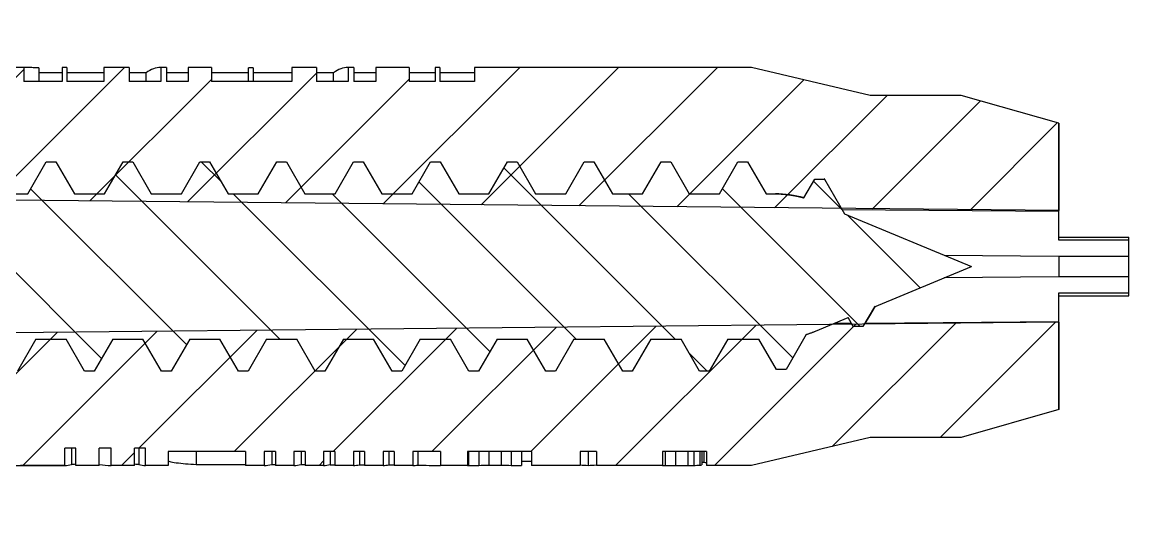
# Model space of a CAD drawing. Header units: millimetres. Extents: x 3559 to 4719, y 1270 to 1649.
# Drawn here: x 4396.02 to 4411.86, y 1460.77 to 1467.77 of the extents above; entities that cross this region are included whole.
import ezdxf

# ---------------------------------------------------------------- set-up
doc = ezdxf.new("R2010")
doc.units = ezdxf.units.MM
doc.layers.get('0').update_dxf_attribs({"linetype": 'CONTINUOUS'})

msp = doc.modelspace()

# ---------------------------------------------------------------- hatches: boundary and pattern name
h = msp.add_hatch()
h.set_pattern_fill('DEFAULT__3', color=2, angle=135, style=0)
h.set_pattern_definition([(135, (3411.6533, 1037.0707), (-0.7071068, -0.7071068), [])])
edge = h.paths.add_edge_path()
edge.add_line((4384.611, 1460.769), (4384.611, 1463.229))
edge.add_line((4384.611, 1463.229), (4384.685, 1463.229))
edge.add_line((4384.685, 1463.229), (4384.817, 1463))
edge.add_line((4384.817, 1463), (4384.955, 1463))
edge.add_line((4384.955, 1463), (4385.086, 1463.229))
edge.add_line((4385.086, 1463.229), (4385.652, 1463.229))
edge.add_line((4385.652, 1463.229), (4385.917, 1462.769))
edge.add_line((4385.917, 1462.769), (4386.055, 1462.769))
edge.add_line((4386.055, 1462.769), (4386.32, 1463.229))
edge.add_line((4386.32, 1463.229), (4386.752, 1463.229))
edge.add_line((4386.752, 1463.229), (4387.017, 1462.769))
edge.add_line((4387.017, 1462.769), (4387.155, 1462.769))
edge.add_line((4387.155, 1462.769), (4387.42, 1463.229))
edge.add_line((4387.42, 1463.229), (4387.852, 1463.229))
edge.add_line((4387.852, 1463.229), (4388.117, 1462.769))
edge.add_line((4388.117, 1462.769), (4388.255, 1462.769))
edge.add_line((4388.255, 1462.769), (4388.52, 1463.229))
edge.add_line((4388.52, 1463.229), (4388.952, 1463.229))
edge.add_line((4388.952, 1463.229), (4389.217, 1462.769))
edge.add_line((4389.217, 1462.769), (4389.355, 1462.769))
edge.add_line((4389.355, 1462.769), (4389.62, 1463.229))
edge.add_line((4389.62, 1463.229), (4390.052, 1463.229))
edge.add_line((4390.052, 1463.229), (4390.317, 1462.769))
edge.add_line((4390.317, 1462.769), (4390.455, 1462.769))
edge.add_line((4390.455, 1462.769), (4390.72, 1463.229))
edge.add_line((4390.72, 1463.229), (4391.152, 1463.229))
edge.add_line((4391.152, 1463.229), (4391.417, 1462.769))
edge.add_line((4391.417, 1462.769), (4391.555, 1462.769))
edge.add_line((4391.555, 1462.769), (4391.82, 1463.229))
edge.add_line((4391.82, 1463.229), (4392.252, 1463.229))
edge.add_line((4392.252, 1463.229), (4392.517, 1462.769))
edge.add_line((4392.517, 1462.769), (4392.655, 1462.769))
edge.add_line((4392.655, 1462.769), (4392.92, 1463.229))
edge.add_line((4392.92, 1463.229), (4393.352, 1463.229))
edge.add_line((4393.352, 1463.229), (4393.617, 1462.769))
edge.add_line((4393.617, 1462.769), (4393.755, 1462.769))
edge.add_line((4393.755, 1462.769), (4394.02, 1463.229))
edge.add_line((4394.02, 1463.229), (4394.452, 1463.229))
edge.add_line((4394.452, 1463.229), (4394.717, 1462.769))
edge.add_line((4394.717, 1462.769), (4394.855, 1462.769))
edge.add_line((4394.855, 1462.769), (4395.12, 1463.229))
edge.add_line((4395.12, 1463.229), (4395.552, 1463.229))
edge.add_line((4395.552, 1463.229), (4395.817, 1462.769))
edge.add_line((4395.817, 1462.769), (4395.955, 1462.769))
edge.add_line((4395.955, 1462.769), (4396.22, 1463.229))
edge.add_line((4396.22, 1463.229), (4396.652, 1463.229))
edge.add_line((4396.652, 1463.229), (4396.917, 1462.769))
edge.add_line((4396.917, 1462.769), (4397.055, 1462.769))
edge.add_line((4397.055, 1462.769), (4397.32, 1463.229))
edge.add_line((4397.32, 1463.229), (4397.752, 1463.229))
edge.add_line((4397.752, 1463.229), (4398.017, 1462.769))
edge.add_line((4398.017, 1462.769), (4398.155, 1462.769))
edge.add_line((4398.155, 1462.769), (4398.42, 1463.229))
edge.add_line((4398.42, 1463.229), (4398.852, 1463.229))
edge.add_line((4398.852, 1463.229), (4399.117, 1462.769))
edge.add_line((4399.117, 1462.769), (4399.255, 1462.769))
edge.add_line((4399.255, 1462.769), (4399.52, 1463.229))
edge.add_line((4399.52, 1463.229), (4399.952, 1463.229))
edge.add_line((4399.952, 1463.229), (4400.217, 1462.769))
edge.add_line((4400.217, 1462.769), (4400.355, 1462.769))
edge.add_line((4400.355, 1462.769), (4400.62, 1463.229))
edge.add_line((4400.62, 1463.229), (4401.052, 1463.229))
edge.add_line((4401.052, 1463.229), (4401.317, 1462.769))
edge.add_line((4401.317, 1462.769), (4401.455, 1462.769))
edge.add_line((4401.455, 1462.769), (4401.72, 1463.229))
edge.add_line((4401.72, 1463.229), (4402.152, 1463.229))
edge.add_line((4402.152, 1463.229), (4402.417, 1462.769))
edge.add_line((4402.417, 1462.769), (4402.555, 1462.769))
edge.add_line((4402.555, 1462.769), (4402.82, 1463.229))
edge.add_line((4402.82, 1463.229), (4403.252, 1463.229))
edge.add_line((4403.252, 1463.229), (4403.517, 1462.769))
edge.add_line((4403.517, 1462.769), (4403.655, 1462.769))
edge.add_line((4403.655, 1462.769), (4403.92, 1463.229))
edge.add_line((4403.92, 1463.229), (4404.352, 1463.229))
edge.add_line((4404.352, 1463.229), (4404.617, 1462.769))
edge.add_line((4404.617, 1462.769), (4404.755, 1462.769))
edge.add_line((4404.755, 1462.769), (4405.02, 1463.229))
edge.add_line((4405.02, 1463.229), (4405.452, 1463.229))
edge.add_line((4405.452, 1463.229), (4405.717, 1462.769))
edge.add_line((4405.717, 1462.769), (4405.855, 1462.769))
edge.add_line((4405.855, 1462.769), (4406.12, 1463.229))
edge.add_line((4406.12, 1463.229), (4406.566, 1463.229))
edge.add_line((4406.566, 1463.229), (4406.817, 1462.794))
edge.add_line((4406.817, 1462.794), (4406.955, 1462.794))
edge.add_line((4406.955, 1462.794), (4407.244, 1463.295))
edge.add_spline(control_points=[(4407.244, 1463.295), (4407.289, 1463.309), (4407.333, 1463.325), (4407.376, 1463.343)], knot_values=[0, 0, 0, 0, 1, 1, 1, 1], degree=3, periodic=0)
edge.add_line((4407.376, 1463.343), (4407.843, 1463.536))
edge.add_line((4407.843, 1463.536), (4407.917, 1463.407))
edge.add_line((4407.917, 1463.407), (4408.055, 1463.407))
edge.add_line((4408.055, 1463.407), (4408.219, 1463.692))
edge.add_line((4408.219, 1463.692), (4409.611, 1464.269))
edge.add_line((4409.611, 1464.269), (4407.793, 1465.021))
edge.add_line((4407.793, 1465.021), (4407.505, 1465.521))
edge.add_line((4407.505, 1465.521), (4407.367, 1465.521))
edge.add_line((4407.367, 1465.521), (4407.211, 1465.251))
edge.add_spline(control_points=[(4406.802, 1465.309), (4406.941, 1465.309), (4407.078, 1465.289), (4407.211, 1465.251)], knot_values=[0, 0, 0, 0, 1, 1, 1, 1], degree=3, periodic=0)
edge.add_line((4406.802, 1465.309), (4406.67, 1465.309))
edge.add_line((4406.67, 1465.309), (4406.405, 1465.769))
edge.add_line((4406.405, 1465.769), (4406.267, 1465.769))
edge.add_line((4406.267, 1465.769), (4406.002, 1465.309))
edge.add_line((4406.002, 1465.309), (4405.57, 1465.309))
edge.add_line((4405.57, 1465.309), (4405.305, 1465.769))
edge.add_line((4405.305, 1465.769), (4405.167, 1465.769))
edge.add_line((4405.167, 1465.769), (4404.902, 1465.309))
edge.add_line((4404.902, 1465.309), (4404.47, 1465.309))
edge.add_line((4404.47, 1465.309), (4404.205, 1465.769))
edge.add_line((4404.205, 1465.769), (4404.067, 1465.769))
edge.add_line((4404.067, 1465.769), (4403.802, 1465.309))
edge.add_line((4403.802, 1465.309), (4403.37, 1465.309))
edge.add_line((4403.37, 1465.309), (4403.105, 1465.769))
edge.add_line((4403.105, 1465.769), (4402.967, 1465.769))
edge.add_line((4402.967, 1465.769), (4402.702, 1465.309))
edge.add_line((4402.702, 1465.309), (4402.27, 1465.309))
edge.add_line((4402.27, 1465.309), (4402.005, 1465.769))
edge.add_line((4402.005, 1465.769), (4401.867, 1465.769))
edge.add_line((4401.867, 1465.769), (4401.602, 1465.309))
edge.add_line((4401.602, 1465.309), (4401.17, 1465.309))
edge.add_line((4401.17, 1465.309), (4400.905, 1465.769))
edge.add_line((4400.905, 1465.769), (4400.767, 1465.769))
edge.add_line((4400.767, 1465.769), (4400.502, 1465.309))
edge.add_line((4400.502, 1465.309), (4400.07, 1465.309))
edge.add_line((4400.07, 1465.309), (4399.805, 1465.769))
edge.add_line((4399.805, 1465.769), (4399.667, 1465.769))
edge.add_line((4399.667, 1465.769), (4399.402, 1465.309))
edge.add_line((4399.402, 1465.309), (4398.97, 1465.309))
edge.add_line((4398.97, 1465.309), (4398.705, 1465.769))
edge.add_line((4398.705, 1465.769), (4398.567, 1465.769))
edge.add_line((4398.567, 1465.769), (4398.302, 1465.309))
edge.add_line((4398.302, 1465.309), (4397.87, 1465.309))
edge.add_line((4397.87, 1465.309), (4397.605, 1465.769))
edge.add_line((4397.605, 1465.769), (4397.467, 1465.769))
edge.add_line((4397.467, 1465.769), (4397.202, 1465.309))
edge.add_line((4397.202, 1465.309), (4396.77, 1465.309))
edge.add_line((4396.77, 1465.309), (4396.505, 1465.769))
edge.add_line((4396.505, 1465.769), (4396.367, 1465.769))
edge.add_line((4396.367, 1465.769), (4396.102, 1465.309))
edge.add_line((4396.102, 1465.309), (4395.67, 1465.309))
edge.add_line((4395.67, 1465.309), (4395.405, 1465.769))
edge.add_line((4395.405, 1465.769), (4395.267, 1465.769))
edge.add_line((4395.267, 1465.769), (4395.002, 1465.309))
edge.add_line((4395.002, 1465.309), (4394.57, 1465.309))
edge.add_line((4394.57, 1465.309), (4394.305, 1465.769))
edge.add_line((4394.305, 1465.769), (4394.167, 1465.769))
edge.add_line((4394.167, 1465.769), (4393.902, 1465.309))
edge.add_line((4393.902, 1465.309), (4393.47, 1465.309))
edge.add_line((4393.47, 1465.309), (4393.205, 1465.769))
edge.add_line((4393.205, 1465.769), (4393.067, 1465.769))
edge.add_line((4393.067, 1465.769), (4392.802, 1465.309))
edge.add_line((4392.802, 1465.309), (4392.37, 1465.309))
edge.add_line((4392.37, 1465.309), (4392.105, 1465.769))
edge.add_line((4392.105, 1465.769), (4391.967, 1465.769))
edge.add_line((4391.967, 1465.769), (4391.702, 1465.309))
edge.add_line((4391.702, 1465.309), (4391.27, 1465.309))
edge.add_line((4391.27, 1465.309), (4391.005, 1465.769))
edge.add_line((4391.005, 1465.769), (4390.867, 1465.769))
edge.add_line((4390.867, 1465.769), (4390.602, 1465.309))
edge.add_line((4390.602, 1465.309), (4390.17, 1465.309))
edge.add_line((4390.17, 1465.309), (4389.905, 1465.769))
edge.add_line((4389.905, 1465.769), (4389.767, 1465.769))
edge.add_line((4389.767, 1465.769), (4389.502, 1465.309))
edge.add_line((4389.502, 1465.309), (4389.07, 1465.309))
edge.add_line((4389.07, 1465.309), (4388.805, 1465.769))
edge.add_line((4388.805, 1465.769), (4388.667, 1465.769))
edge.add_line((4388.667, 1465.769), (4388.402, 1465.309))
edge.add_line((4388.402, 1465.309), (4387.97, 1465.309))
edge.add_line((4387.97, 1465.309), (4387.705, 1465.769))
edge.add_line((4387.705, 1465.769), (4387.567, 1465.769))
edge.add_line((4387.567, 1465.769), (4387.302, 1465.309))
edge.add_line((4387.302, 1465.309), (4386.87, 1465.309))
edge.add_line((4386.87, 1465.309), (4386.605, 1465.769))
edge.add_line((4386.605, 1465.769), (4386.467, 1465.769))
edge.add_line((4386.467, 1465.769), (4386.202, 1465.309))
edge.add_line((4386.202, 1465.309), (4385.763, 1465.309))
edge.add_line((4385.763, 1465.309), (4385.505, 1465.757))
edge.add_line((4385.505, 1465.757), (4385.367, 1465.757))
edge.add_line((4385.367, 1465.757), (4385.108, 1465.309))
edge.add_line((4385.108, 1465.309), (4384.611, 1465.309))
edge.add_line((4384.611, 1465.309), (4384.611, 1467.769))
edge.add_line((4384.611, 1467.769), (4384.311, 1467.769))
edge.add_line((4384.311, 1467.769), (4384.311, 1466.969))
edge.add_spline(control_points=[(4382.793, 1466.029), (4383.07, 1466.64), (4383.64, 1466.994), (4384.311, 1466.969)], knot_values=[0, 0, 0, 0, 1, 1, 1, 1], degree=3, periodic=0)
edge.add_line((4382.793, 1466.029), (4384.11, 1465.019))
edge.add_line((4384.11, 1465.019), (4384.311, 1464.269))
edge.add_line((4384.311, 1464.269), (4384.11, 1463.519))
edge.add_line((4384.11, 1463.519), (4382.793, 1462.508))
edge.add_spline(control_points=[(4382.793, 1462.508), (4383.07, 1461.897), (4383.64, 1461.543), (4384.311, 1461.569)], knot_values=[0, 0, 0, 0, 1, 1, 1, 1], degree=3, periodic=0)
edge.add_line((4384.311, 1461.569), (4384.311, 1460.769))
edge.add_line((4384.311, 1460.769), (4384.611, 1460.769))
h = msp.add_hatch()
h.set_pattern_fill('DEFAULT__4', color=2, angle=45, style=0)
h.set_pattern_definition([(45, (3411.6533, 1037.0707), (-0.7071068, 0.7071068), [])])
edge = h.paths.add_edge_path()
edge.add_line((4410.861, 1463.469), (4395.861, 1463.319))
edge.add_line((4395.861, 1463.319), (4391.231, 1462.269))
edge.add_line((4391.231, 1462.269), (4386.511, 1462.269))
edge.add_line((4386.511, 1462.269), (4386.511, 1462.146))
edge.add_line((4386.511, 1462.146), (4386.517, 1462.146))
edge.add_line((4386.517, 1462.146), (4386.336, 1462.144))
edge.add_spline(control_points=[(4386.336, 1462.144), (4386.145, 1462.14), (4386.011, 1462.004), (4386.011, 1461.814)], knot_values=[0, 0, 0, 0, 1, 1, 1, 1], degree=3, periodic=0)
edge.add_line((4386.011, 1461.814), (4386.011, 1460.769))
edge.add_line((4386.011, 1460.769), (4386.181, 1460.769))
edge.add_line((4386.181, 1460.769), (4386.658, 1461.573))
edge.add_line((4386.658, 1461.573), (4389.411, 1461.573))
edge.add_line((4389.411, 1461.573), (4389.411, 1460.919))
edge.add_line((4389.411, 1460.919), (4393.011, 1461.361))
edge.add_line((4393.011, 1461.361), (4393.677, 1461.38))
edge.add_line((4393.677, 1461.38), (4393.677, 1461.619))
edge.add_line((4393.677, 1461.619), (4393.851, 1461.619))
edge.add_line((4393.851, 1461.619), (4393.851, 1461.385))
edge.add_line((4393.851, 1461.385), (4394.207, 1461.395))
edge.add_line((4394.207, 1461.395), (4394.207, 1461.619))
edge.add_line((4394.207, 1461.619), (4394.411, 1461.619))
edge.add_line((4394.411, 1461.619), (4394.411, 1461.401))
edge.add_line((4394.411, 1461.401), (4395.011, 1461.419))
edge.add_line((4395.011, 1461.419), (4395.6, 1461.419))
edge.add_line((4395.6, 1461.419), (4395.6, 1461.619))
edge.add_line((4395.6, 1461.619), (4395.999, 1461.619))
edge.add_line((4395.999, 1461.619), (4395.999, 1461.419))
edge.add_line((4395.999, 1461.419), (4396.632, 1461.419))
edge.add_line((4396.632, 1461.419), (4396.632, 1461.669))
edge.add_line((4396.632, 1461.669), (4396.79, 1461.669))
edge.add_line((4396.79, 1461.669), (4396.79, 1461.419))
edge.add_line((4396.79, 1461.419), (4397.125, 1461.419))
edge.add_line((4397.125, 1461.419), (4397.125, 1461.669))
edge.add_line((4397.125, 1461.669), (4397.297, 1461.669))
edge.add_line((4397.297, 1461.669), (4397.297, 1461.419))
edge.add_line((4397.297, 1461.419), (4397.632, 1461.419))
edge.add_line((4397.632, 1461.419), (4397.632, 1461.669))
edge.add_line((4397.632, 1461.669), (4397.79, 1461.669))
edge.add_line((4397.79, 1461.669), (4397.79, 1461.419))
edge.add_line((4397.79, 1461.419), (4398.111, 1461.419))
edge.add_line((4398.111, 1461.419), (4398.111, 1461.619))
edge.add_line((4398.111, 1461.619), (4399.22, 1461.619))
edge.add_line((4399.22, 1461.619), (4399.22, 1461.419))
edge.add_line((4399.22, 1461.419), (4399.486, 1461.419))
edge.add_line((4399.486, 1461.419), (4399.486, 1461.619))
edge.add_line((4399.486, 1461.619), (4399.646, 1461.619))
edge.add_line((4399.646, 1461.619), (4399.646, 1461.419))
edge.add_line((4399.646, 1461.419), (4399.912, 1461.419))
edge.add_line((4399.912, 1461.419), (4399.912, 1461.619))
edge.add_line((4399.912, 1461.619), (4400.071, 1461.619))
edge.add_line((4400.071, 1461.619), (4400.071, 1461.419))
edge.add_line((4400.071, 1461.419), (4400.337, 1461.419))
edge.add_line((4400.337, 1461.419), (4400.337, 1461.619))
edge.add_line((4400.337, 1461.619), (4400.497, 1461.619))
edge.add_line((4400.497, 1461.619), (4400.497, 1461.419))
edge.add_line((4400.497, 1461.419), (4400.763, 1461.419))
edge.add_line((4400.763, 1461.419), (4400.763, 1461.619))
edge.add_line((4400.763, 1461.619), (4400.923, 1461.619))
edge.add_line((4400.923, 1461.619), (4400.923, 1461.419))
edge.add_line((4400.923, 1461.419), (4401.189, 1461.419))
edge.add_line((4401.189, 1461.419), (4401.189, 1461.619))
edge.add_line((4401.189, 1461.619), (4401.348, 1461.619))
edge.add_line((4401.348, 1461.619), (4401.348, 1461.419))
edge.add_line((4401.348, 1461.419), (4401.615, 1461.419))
edge.add_line((4401.615, 1461.419), (4401.615, 1461.619))
edge.add_line((4401.615, 1461.619), (4402.011, 1461.619))
edge.add_line((4402.011, 1461.619), (4402.011, 1461.419))
edge.add_line((4402.011, 1461.419), (4402.397, 1461.419))
edge.add_line((4402.397, 1461.419), (4402.397, 1461.619))
edge.add_line((4402.397, 1461.619), (4403.312, 1461.619))
edge.add_line((4403.312, 1461.619), (4403.312, 1461.419))
edge.add_line((4403.312, 1461.419), (4404.009, 1461.419))
edge.add_line((4404.009, 1461.419), (4404.009, 1461.619))
edge.add_line((4404.009, 1461.619), (4404.24, 1461.619))
edge.add_line((4404.24, 1461.619), (4404.24, 1461.419))
edge.add_line((4404.24, 1461.419), (4405.187, 1461.419))
edge.add_line((4405.187, 1461.419), (4405.187, 1461.619))
edge.add_line((4405.187, 1461.619), (4405.817, 1461.619))
edge.add_line((4405.817, 1461.619), (4405.817, 1461.419))
edge.add_line((4405.817, 1461.419), (4406.461, 1461.419))
edge.add_line((4406.461, 1461.419), (4408.161, 1461.819))
edge.add_line((4408.161, 1461.819), (4409.461, 1461.819))
edge.add_line((4409.461, 1461.819), (4410.861, 1462.219))
edge.add_line((4410.861, 1462.219), (4410.861, 1463.469))
edge = h.paths.add_edge_path()
edge.add_line((4410.861, 1465.069), (4395.861, 1465.219))
edge.add_line((4395.861, 1465.219), (4391.231, 1466.269))
edge.add_line((4391.231, 1466.269), (4386.511, 1466.269))
edge.add_line((4386.511, 1466.269), (4386.511, 1466.391))
edge.add_line((4386.511, 1466.391), (4386.517, 1466.391))
edge.add_line((4386.517, 1466.391), (4386.336, 1466.394))
edge.add_spline(control_points=[(4386.336, 1466.394), (4386.145, 1466.397), (4386.011, 1466.533), (4386.011, 1466.723)], knot_values=[0, 0, 0, 0, 1, 1, 1, 1], degree=3, periodic=0)
edge.add_line((4386.011, 1466.723), (4386.011, 1467.769))
edge.add_line((4386.011, 1467.769), (4386.181, 1467.769))
edge.add_line((4386.181, 1467.769), (4386.658, 1466.964))
edge.add_line((4386.658, 1466.964), (4389.411, 1466.964))
edge.add_line((4389.411, 1466.964), (4389.411, 1467.619))
edge.add_line((4389.411, 1467.619), (4393.011, 1467.176))
edge.add_line((4393.011, 1467.176), (4395.011, 1467.119))
edge.add_line((4395.011, 1467.119), (4396.046, 1467.119))
edge.add_line((4396.046, 1467.119), (4396.046, 1466.919))
edge.add_line((4396.046, 1466.919), (4396.595, 1466.919))
edge.add_line((4396.595, 1466.919), (4396.595, 1467.119))
edge.add_line((4396.595, 1467.119), (4396.661, 1467.119))
edge.add_line((4396.661, 1467.119), (4396.661, 1466.919))
edge.add_line((4396.661, 1466.919), (4397.192, 1466.919))
edge.add_line((4397.192, 1466.919), (4397.192, 1467.119))
edge.add_line((4397.192, 1467.119), (4397.553, 1467.119))
edge.add_line((4397.553, 1467.119), (4397.553, 1466.919))
edge.add_line((4397.553, 1466.919), (4398.006, 1466.919))
edge.add_line((4398.006, 1466.919), (4398.006, 1467.119))
edge.add_line((4398.006, 1467.119), (4398.088, 1467.119))
edge.add_line((4398.088, 1467.119), (4398.088, 1466.919))
edge.add_line((4398.088, 1466.919), (4398.4, 1466.919))
edge.add_line((4398.4, 1466.919), (4398.4, 1467.119))
edge.add_line((4398.4, 1467.119), (4398.731, 1467.119))
edge.add_line((4398.731, 1467.119), (4398.731, 1466.919))
edge.add_line((4398.731, 1466.919), (4399.881, 1466.919))
edge.add_line((4399.881, 1466.919), (4399.881, 1467.119))
edge.add_line((4399.881, 1467.119), (4400.234, 1467.119))
edge.add_line((4400.234, 1467.119), (4400.234, 1466.919))
edge.add_line((4400.234, 1466.919), (4400.688, 1466.919))
edge.add_line((4400.688, 1466.919), (4400.688, 1467.119))
edge.add_line((4400.688, 1467.119), (4400.769, 1467.119))
edge.add_line((4400.769, 1467.119), (4400.769, 1466.919))
edge.add_line((4400.769, 1466.919), (4401.082, 1466.919))
edge.add_line((4401.082, 1466.919), (4401.082, 1467.119))
edge.add_line((4401.082, 1467.119), (4401.562, 1467.119))
edge.add_line((4401.562, 1467.119), (4401.562, 1466.919))
edge.add_line((4401.562, 1466.919), (4401.935, 1466.919))
edge.add_line((4401.935, 1466.919), (4401.935, 1467.119))
edge.add_line((4401.935, 1467.119), (4402.002, 1467.119))
edge.add_line((4402.002, 1467.119), (4402.002, 1466.919))
edge.add_line((4402.002, 1466.919), (4402.494, 1466.919))
edge.add_line((4402.494, 1466.919), (4402.494, 1467.119))
edge.add_line((4402.494, 1467.119), (4406.461, 1467.119))
edge.add_line((4406.461, 1467.119), (4408.161, 1466.719))
edge.add_line((4408.161, 1466.719), (4409.461, 1466.719))
edge.add_line((4409.461, 1466.719), (4410.861, 1466.319))
edge.add_line((4410.861, 1466.319), (4410.861, 1465.069))

# ---------------------------------------------------------------- linework, layer by layer
at = {"color": 7, "linetype": 'Continuous'}
for p, q in [((4396.046, 1467.119), (4395.011, 1467.119)), ((4396.046, 1467.119), (4395.011, 1467.119)), ((4396.046, 1467.119), (4396.046, 1466.919)), ((4396.046, 1467.119), (4396.046, 1466.919)), ((4396.595, 1467.119), (4396.595, 1466.919)), ((4396.661, 1467.119), (4396.595, 1467.119)), ((4396.661, 1467.119), (4396.595, 1467.119)), ((4396.595, 1467.119), (4396.595, 1466.919)), ((4396.661, 1467.119), (4396.661, 1466.919)), ((4396.661, 1467.119), (4396.661, 1466.919)), ((4397.192, 1467.119), (4397.192, 1466.919)), ((4397.553, 1467.119), (4397.192, 1467.119)), ((4397.553, 1467.119), (4397.192, 1467.119)), ((4397.192, 1467.119), (4397.192, 1466.919)), ((4397.553, 1467.119), (4397.553, 1466.919)), ((4397.553, 1467.119), (4397.553, 1466.919)), ((4398.006, 1467.119), (4398.006, 1466.919)), ((4398.088, 1467.119), (4398.006, 1467.119)), ((4398.088, 1467.119), (4398.006, 1467.119)), ((4398.006, 1467.119), (4398.006, 1466.919)), ((4398.088, 1467.119), (4398.088, 1466.919)), ((4398.088, 1467.119), (4398.088, 1466.919)), ((4398.4, 1467.119), (4398.4, 1466.919)), ((4398.731, 1467.119), (4398.4, 1467.119)), ((4398.731, 1467.119), (4398.4, 1467.119)), ((4398.4, 1467.119), (4398.4, 1466.919)), ((4398.731, 1467.119), (4398.731, 1466.919)), ((4398.731, 1467.119), (4398.731, 1466.919)), ((4399.881, 1467.119), (4399.881, 1466.919)), ((4400.234, 1467.119), (4399.881, 1467.119)), ((4400.234, 1467.119), (4399.881, 1467.119)), ((4399.881, 1467.119), (4399.881, 1466.919)), ((4400.234, 1467.119), (4400.234, 1466.919)), ((4400.234, 1467.119), (4400.234, 1466.919)), ((4400.688, 1467.119), (4400.688, 1466.919)), ((4400.769, 1467.119), (4400.688, 1467.119)), ((4400.769, 1467.119), (4400.688, 1467.119)), ((4400.688, 1467.119), (4400.688, 1466.919)), ((4400.769, 1467.119), (4400.769, 1466.919)), ((4400.769, 1467.119), (4400.769, 1466.919)), ((4401.082, 1467.119), (4401.082, 1466.919)), ((4401.562, 1467.119), (4401.082, 1467.119)), ((4401.562, 1467.119), (4401.082, 1467.119)), ((4401.082, 1467.119), (4401.082, 1466.919)), ((4401.562, 1467.119), (4401.562, 1466.919)), ((4401.562, 1467.119), (4401.562, 1466.919)), ((4401.935, 1467.119), (4401.935, 1466.919)), ((4402.002, 1467.119), (4401.935, 1467.119)), ((4402.002, 1467.119), (4401.935, 1467.119)), ((4401.935, 1467.119), (4401.935, 1466.919)), ((4402.002, 1467.119), (4402.002, 1466.919)), ((4402.002, 1467.119), (4402.002, 1466.919)), ((4402.494, 1467.119), (4402.494, 1466.919)), ((4406.461, 1467.119), (4402.494, 1467.119)), ((4406.461, 1467.119), (4402.494, 1467.119)), ((4402.494, 1467.119), (4402.494, 1466.919)), ((4408.161, 1466.719), (4406.461, 1467.119)), ((4408.161, 1466.719), (4406.461, 1467.119)), ((4396.262, 1467.114), (4396.262, 1466.919)), ((4396.595, 1467.043), (4396.262, 1467.043)), ((4397.192, 1467.043), (4396.661, 1467.043)), ((4397.797, 1467.043), (4397.553, 1467.043)), ((4397.797, 1466.919), (4397.797, 1467.043)), ((4398.4, 1467.043), (4398.088, 1467.043)), ((4399.264, 1467.043), (4398.731, 1467.043)), ((4399.264, 1466.919), (4399.264, 1467.113)), ((4399.33, 1467.113), (4399.33, 1466.919)), ((4399.881, 1467.043), (4399.33, 1467.043)), ((4400.479, 1467.043), (4400.234, 1467.043)), ((4400.479, 1466.919), (4400.479, 1467.043)), ((4401.082, 1467.043), (4400.769, 1467.043)), ((4401.935, 1467.043), (4401.562, 1467.043)), ((4402.494, 1467.043), (4402.002, 1467.043)), ((4396.595, 1466.919), (4396.046, 1466.919)), ((4396.595, 1466.919), (4396.046, 1466.919)), ((4397.192, 1466.919), (4396.661, 1466.919)), ((4397.192, 1466.919), (4396.661, 1466.919)), ((4398.006, 1466.919), (4397.553, 1466.919)), ((4398.006, 1466.919), (4397.553, 1466.919)), ((4398.4, 1466.919), (4398.088, 1466.919)), ((4398.4, 1466.919), (4398.088, 1466.919)), ((4399.881, 1466.919), (4398.731, 1466.919)), ((4399.881, 1466.919), (4398.731, 1466.919)), ((4400.688, 1466.919), (4400.234, 1466.919)), ((4400.688, 1466.919), (4400.234, 1466.919)), ((4401.082, 1466.919), (4400.769, 1466.919)), ((4401.082, 1466.919), (4400.769, 1466.919)), ((4401.935, 1466.919), (4401.562, 1466.919)), ((4401.935, 1466.919), (4401.562, 1466.919)), ((4402.494, 1466.919), (4402.002, 1466.919)), ((4402.494, 1466.919), (4402.002, 1466.919)), ((4409.461, 1466.719), (4408.161, 1466.719)), ((4409.461, 1466.719), (4408.161, 1466.719)), ((4410.861, 1466.319), (4409.461, 1466.719)), ((4410.861, 1466.319), (4409.461, 1466.719)), ((4410.861, 1464.644), (4410.861, 1466.319)), ((4410.861, 1466.319), (4410.861, 1465.069)), ((4396.102, 1465.309), (4396.367, 1465.769)), ((4396.102, 1465.309), (4396.367, 1465.769)), ((4396.367, 1465.769), (4396.505, 1465.769)), ((4396.367, 1465.769), (4396.505, 1465.769)), ((4396.505, 1465.769), (4396.77, 1465.309)), ((4396.505, 1465.769), (4396.77, 1465.309)), ((4397.202, 1465.309), (4397.467, 1465.769)), ((4397.202, 1465.309), (4397.467, 1465.769)), ((4397.467, 1465.769), (4397.605, 1465.769)), ((4397.467, 1465.769), (4397.605, 1465.769)), ((4397.605, 1465.769), (4397.87, 1465.309)), ((4397.605, 1465.769), (4397.87, 1465.309)), ((4398.302, 1465.309), (4398.567, 1465.769)), ((4398.302, 1465.309), (4398.567, 1465.769)), ((4398.567, 1465.769), (4398.705, 1465.769)), ((4398.567, 1465.769), (4398.705, 1465.769)), ((4398.705, 1465.769), (4398.97, 1465.309)), ((4398.705, 1465.769), (4398.97, 1465.309)), ((4399.402, 1465.309), (4399.667, 1465.769)), ((4399.402, 1465.309), (4399.667, 1465.769)), ((4399.667, 1465.769), (4399.805, 1465.769)), ((4399.667, 1465.769), (4399.805, 1465.769)), ((4399.805, 1465.769), (4400.07, 1465.309)), ((4399.805, 1465.769), (4400.07, 1465.309)), ((4400.502, 1465.309), (4400.767, 1465.769)), ((4400.502, 1465.309), (4400.767, 1465.769)), ((4400.767, 1465.769), (4400.905, 1465.769)), ((4400.767, 1465.769), (4400.905, 1465.769)), ((4400.905, 1465.769), (4401.17, 1465.309)), ((4400.905, 1465.769), (4401.17, 1465.309)), ((4401.602, 1465.309), (4401.867, 1465.769)), ((4401.602, 1465.309), (4401.867, 1465.769)), ((4401.867, 1465.769), (4402.005, 1465.769)), ((4401.867, 1465.769), (4402.005, 1465.769)), ((4402.005, 1465.769), (4402.27, 1465.309)), ((4402.005, 1465.769), (4402.27, 1465.309)), ((4402.702, 1465.309), (4402.967, 1465.769)), ((4402.702, 1465.309), (4402.967, 1465.769)), ((4402.967, 1465.769), (4403.105, 1465.769)), ((4402.967, 1465.769), (4403.105, 1465.769)), ((4403.105, 1465.769), (4403.37, 1465.309)), ((4403.105, 1465.769), (4403.37, 1465.309)), ((4403.802, 1465.309), (4404.067, 1465.769)), ((4403.802, 1465.309), (4404.067, 1465.769)), ((4404.067, 1465.769), (4404.205, 1465.769)), ((4404.067, 1465.769), (4404.205, 1465.769)), ((4404.205, 1465.769), (4404.47, 1465.309)), ((4404.205, 1465.769), (4404.47, 1465.309)), ((4404.902, 1465.309), (4405.167, 1465.769)), ((4404.902, 1465.309), (4405.167, 1465.769)), ((4405.167, 1465.769), (4405.305, 1465.769)), ((4405.167, 1465.769), (4405.305, 1465.769)), ((4405.305, 1465.769), (4405.57, 1465.309)), ((4405.305, 1465.769), (4405.57, 1465.309)), ((4406.002, 1465.309), (4406.267, 1465.769)), ((4406.002, 1465.309), (4406.267, 1465.769)), ((4406.267, 1465.769), (4406.405, 1465.769)), ((4406.267, 1465.769), (4406.405, 1465.769)), ((4406.405, 1465.769), (4406.67, 1465.309)), ((4406.405, 1465.769), (4406.67, 1465.309)), ((4407.211, 1465.251), (4407.367, 1465.521)), ((4407.367, 1465.521), (4407.505, 1465.521)), ((4407.489, 1465.521), (4407.505, 1465.521)), ((4407.505, 1465.521), (4407.793, 1465.021)), ((4407.505, 1465.521), (4407.793, 1465.021)), ((4395.67, 1465.309), (4396.102, 1465.309)), ((4395.67, 1465.309), (4396.102, 1465.309)), ((4410.861, 1465.069), (4395.861, 1465.219)), ((4410.861, 1465.069), (4395.861, 1465.219)), ((4396.77, 1465.309), (4397.202, 1465.309)), ((4396.77, 1465.309), (4397.202, 1465.309)), ((4397.87, 1465.309), (4398.302, 1465.309)), ((4397.87, 1465.309), (4398.302, 1465.309)), ((4398.97, 1465.309), (4399.402, 1465.309)), ((4398.97, 1465.309), (4399.402, 1465.309)), ((4400.07, 1465.309), (4400.502, 1465.309)), ((4400.07, 1465.309), (4400.502, 1465.309)), ((4401.17, 1465.309), (4401.602, 1465.309)), ((4401.17, 1465.309), (4401.602, 1465.309)), ((4402.27, 1465.309), (4402.702, 1465.309)), ((4402.27, 1465.309), (4402.702, 1465.309)), ((4403.37, 1465.309), (4403.802, 1465.309)), ((4403.37, 1465.309), (4403.802, 1465.309)), ((4404.47, 1465.309), (4404.902, 1465.309)), ((4404.47, 1465.309), (4404.902, 1465.309)), ((4405.57, 1465.309), (4406.002, 1465.309)), ((4405.57, 1465.309), (4406.002, 1465.309)), ((4406.67, 1465.309), (4406.802, 1465.309)), ((4406.67, 1465.309), (4406.802, 1465.309)), ((4410.861, 1465.054), (4407.759, 1465.081)), ((4407.793, 1465.021), (4409.611, 1464.269)), ((4407.793, 1465.021), (4409.611, 1464.269)), ((4410.861, 1464.688), (4411.861, 1464.688)), ((4411.861, 1464.644), (4410.861, 1464.644)), ((4411.861, 1463.849), (4411.861, 1464.688)), ((4409.217, 1464.432), (4410.861, 1464.418)), ((4408.219, 1463.692), (4409.611, 1464.269)), ((4408.219, 1463.692), (4409.611, 1464.269)), ((4410.861, 1464.418), (4410.861, 1464.119)), ((4410.861, 1464.418), (4411.861, 1464.418)), ((4410.861, 1464.119), (4409.217, 1464.105)), ((4411.861, 1464.119), (4410.861, 1464.119)), ((4410.861, 1462.219), (4410.861, 1463.893)), ((4410.861, 1463.893), (4411.861, 1463.893)), ((4410.861, 1463.849), (4411.861, 1463.849)), ((4408.219, 1463.692), (4408.055, 1463.407)), ((4408.219, 1463.692), (4408.055, 1463.407)), ((4408.154, 1463.56), (4408.237, 1463.699)), ((4407.376, 1463.343), (4407.843, 1463.536)), ((4407.376, 1463.343), (4407.843, 1463.536)), ((4407.917, 1463.407), (4407.843, 1463.536)), ((4407.917, 1463.407), (4407.843, 1463.536)), ((4408.089, 1463.45), (4408.154, 1463.56)), ((4408.095, 1463.459), (4410.861, 1463.483)), ((4410.861, 1463.469), (4395.861, 1463.319)), ((4410.861, 1463.469), (4395.861, 1463.319)), ((4407.649, 1463.456), (4407.888, 1463.458)), ((4408.055, 1463.407), (4407.917, 1463.407)), ((4408.055, 1463.407), (4407.917, 1463.407)), ((4410.861, 1463.469), (4410.861, 1462.219)), ((4396.22, 1463.229), (4395.955, 1462.769)), ((4396.22, 1463.229), (4395.955, 1462.769)), ((4396.22, 1463.229), (4396.652, 1463.229)), ((4396.22, 1463.229), (4396.652, 1463.229)), ((4396.917, 1462.769), (4396.652, 1463.229)), ((4396.917, 1462.769), (4396.652, 1463.229)), ((4397.32, 1463.229), (4397.055, 1462.769)), ((4397.32, 1463.229), (4397.055, 1462.769)), ((4397.32, 1463.229), (4397.752, 1463.229)), ((4397.32, 1463.229), (4397.752, 1463.229)), ((4398.017, 1462.769), (4397.752, 1463.229)), ((4398.017, 1462.769), (4397.752, 1463.229)), ((4398.42, 1463.229), (4398.155, 1462.769)), ((4398.42, 1463.229), (4398.155, 1462.769)), ((4398.42, 1463.229), (4398.852, 1463.229)), ((4398.42, 1463.229), (4398.852, 1463.229)), ((4399.117, 1462.769), (4398.852, 1463.229)), ((4399.117, 1462.769), (4398.852, 1463.229)), ((4399.52, 1463.229), (4399.255, 1462.769)), ((4399.52, 1463.229), (4399.255, 1462.769)), ((4399.52, 1463.229), (4399.952, 1463.229)), ((4399.52, 1463.229), (4399.952, 1463.229)), ((4400.217, 1462.769), (4399.952, 1463.229)), ((4400.217, 1462.769), (4399.952, 1463.229)), ((4400.62, 1463.229), (4400.355, 1462.769)), ((4400.62, 1463.229), (4400.355, 1462.769)), ((4400.62, 1463.229), (4401.052, 1463.229)), ((4400.62, 1463.229), (4401.052, 1463.229)), ((4401.317, 1462.769), (4401.052, 1463.229)), ((4401.317, 1462.769), (4401.052, 1463.229)), ((4401.72, 1463.229), (4401.455, 1462.769)), ((4401.72, 1463.229), (4401.455, 1462.769)), ((4401.72, 1463.229), (4402.152, 1463.229)), ((4401.72, 1463.229), (4402.152, 1463.229)), ((4402.417, 1462.769), (4402.152, 1463.229)), ((4402.417, 1462.769), (4402.152, 1463.229)), ((4402.82, 1463.229), (4402.555, 1462.769)), ((4402.82, 1463.229), (4402.555, 1462.769)), ((4402.82, 1463.229), (4403.252, 1463.229)), ((4402.82, 1463.229), (4403.252, 1463.229)), ((4403.517, 1462.769), (4403.252, 1463.229)), ((4403.517, 1462.769), (4403.252, 1463.229)), ((4403.92, 1463.229), (4403.655, 1462.769)), ((4403.92, 1463.229), (4403.655, 1462.769)), ((4403.92, 1463.229), (4404.352, 1463.229)), ((4403.92, 1463.229), (4404.352, 1463.229)), ((4404.617, 1462.769), (4404.352, 1463.229)), ((4404.617, 1462.769), (4404.352, 1463.229)), ((4405.02, 1463.229), (4404.755, 1462.769)), ((4405.02, 1463.229), (4404.755, 1462.769)), ((4405.02, 1463.229), (4405.452, 1463.229)), ((4405.02, 1463.229), (4405.452, 1463.229)), ((4405.717, 1462.769), (4405.452, 1463.229)), ((4405.717, 1462.769), (4405.452, 1463.229)), ((4406.12, 1463.229), (4405.855, 1462.769)), ((4406.12, 1463.229), (4405.855, 1462.769)), ((4406.12, 1463.229), (4406.566, 1463.229)), ((4406.12, 1463.229), (4406.566, 1463.229)), ((4406.817, 1462.794), (4406.566, 1463.229)), ((4406.817, 1462.794), (4406.566, 1463.229)), ((4407.244, 1463.295), (4406.955, 1462.794)), ((4407.244, 1463.295), (4406.955, 1462.794)), ((4397.055, 1462.769), (4396.917, 1462.769)), ((4397.055, 1462.769), (4396.917, 1462.769)), ((4398.155, 1462.769), (4398.017, 1462.769)), ((4398.155, 1462.769), (4398.017, 1462.769)), ((4399.255, 1462.769), (4399.117, 1462.769)), ((4399.255, 1462.769), (4399.117, 1462.769)), ((4400.355, 1462.769), (4400.217, 1462.769)), ((4400.355, 1462.769), (4400.217, 1462.769)), ((4401.455, 1462.769), (4401.317, 1462.769)), ((4401.455, 1462.769), (4401.317, 1462.769)), ((4402.555, 1462.769), (4402.417, 1462.769)), ((4402.555, 1462.769), (4402.417, 1462.769)), ((4403.655, 1462.769), (4403.517, 1462.769)), ((4403.655, 1462.769), (4403.517, 1462.769)), ((4404.755, 1462.769), (4404.617, 1462.769)), ((4404.755, 1462.769), (4404.617, 1462.769)), ((4405.855, 1462.769), (4405.717, 1462.769)), ((4405.855, 1462.769), (4405.717, 1462.769)), ((4406.955, 1462.794), (4406.817, 1462.794)), ((4406.955, 1462.794), (4406.817, 1462.794)), ((4410.861, 1462.219), (4409.461, 1461.819)), ((4410.861, 1462.219), (4409.461, 1461.819)), ((4408.161, 1461.819), (4406.461, 1461.419)), ((4408.161, 1461.819), (4406.461, 1461.419)), ((4409.461, 1461.819), (4408.161, 1461.819)), ((4409.461, 1461.819), (4408.161, 1461.819)), ((4396.632, 1461.419), (4396.632, 1461.669)), ((4396.79, 1461.669), (4396.632, 1461.669)), ((4396.632, 1461.419), (4396.632, 1461.669)), ((4396.79, 1461.669), (4396.632, 1461.669)), ((4396.729, 1461.669), (4396.729, 1461.433)), ((4396.79, 1461.419), (4396.79, 1461.669)), ((4396.79, 1461.419), (4396.79, 1461.669)), ((4397.125, 1461.419), (4397.125, 1461.669)), ((4397.297, 1461.669), (4397.125, 1461.669)), ((4397.125, 1461.419), (4397.125, 1461.669)), ((4397.297, 1461.669), (4397.125, 1461.669)), ((4397.297, 1461.419), (4397.297, 1461.669)), ((4397.297, 1461.419), (4397.297, 1461.669)), ((4397.632, 1461.419), (4397.632, 1461.669)), ((4397.79, 1461.669), (4397.632, 1461.669)), ((4397.632, 1461.419), (4397.632, 1461.669)), ((4397.79, 1461.669), (4397.632, 1461.669)), ((4397.693, 1461.669), (4397.693, 1461.433)), ((4397.79, 1461.419), (4397.79, 1461.669)), ((4397.79, 1461.419), (4397.79, 1461.669)), ((4398.111, 1461.619), (4398.111, 1461.419)), ((4399.22, 1461.619), (4398.111, 1461.619)), ((4398.111, 1461.619), (4398.111, 1461.419)), ((4399.22, 1461.619), (4398.111, 1461.619)), ((4398.511, 1461.619), (4398.511, 1461.434)), ((4399.22, 1461.619), (4399.22, 1461.419)), ((4399.22, 1461.619), (4399.22, 1461.419)), ((4399.486, 1461.619), (4399.486, 1461.419)), ((4399.646, 1461.619), (4399.486, 1461.619)), ((4399.486, 1461.619), (4399.486, 1461.419)), ((4399.646, 1461.619), (4399.486, 1461.619)), ((4399.595, 1461.619), (4399.595, 1461.434)), ((4399.646, 1461.619), (4399.646, 1461.419)), ((4399.646, 1461.619), (4399.646, 1461.419)), ((4399.912, 1461.619), (4399.912, 1461.419)), ((4400.071, 1461.619), (4399.912, 1461.619)), ((4399.912, 1461.619), (4399.912, 1461.419)), ((4400.071, 1461.619), (4399.912, 1461.619)), ((4400.014, 1461.619), (4400.014, 1461.432)), ((4400.071, 1461.619), (4400.071, 1461.419)), ((4400.071, 1461.619), (4400.071, 1461.419)), ((4400.337, 1461.619), (4400.337, 1461.419)), ((4400.497, 1461.619), (4400.337, 1461.619)), ((4400.337, 1461.619), (4400.337, 1461.419)), ((4400.497, 1461.619), (4400.337, 1461.619)), ((4400.432, 1461.619), (4400.432, 1461.43)), ((4400.497, 1461.619), (4400.497, 1461.419)), ((4400.497, 1461.619), (4400.497, 1461.419)), ((4400.763, 1461.619), (4400.763, 1461.419)), ((4400.923, 1461.619), (4400.763, 1461.619)), ((4400.763, 1461.619), (4400.763, 1461.419)), ((4400.923, 1461.619), (4400.763, 1461.619)), ((4400.851, 1461.619), (4400.851, 1461.429)), ((4400.923, 1461.619), (4400.923, 1461.419)), ((4400.923, 1461.619), (4400.923, 1461.419)), ((4401.189, 1461.619), (4401.189, 1461.419)), ((4401.348, 1461.619), (4401.189, 1461.619)), ((4401.189, 1461.619), (4401.189, 1461.419)), ((4401.348, 1461.619), (4401.189, 1461.619)), ((4401.269, 1461.619), (4401.269, 1461.427)), ((4401.348, 1461.619), (4401.348, 1461.419)), ((4401.348, 1461.619), (4401.348, 1461.419)), ((4401.615, 1461.619), (4401.615, 1461.419)), ((4402.011, 1461.619), (4401.615, 1461.619)), ((4401.615, 1461.619), (4401.615, 1461.419)), ((4402.011, 1461.619), (4401.615, 1461.619)), ((4401.683, 1461.619), (4401.683, 1461.425)), ((4402.011, 1461.619), (4402.011, 1461.419)), ((4402.011, 1461.619), (4402.011, 1461.419)), ((4402.397, 1461.619), (4402.397, 1461.419)), ((4403.312, 1461.619), (4402.397, 1461.619)), ((4402.397, 1461.619), (4402.397, 1461.419)), ((4403.312, 1461.619), (4402.397, 1461.619)), ((4402.412, 1461.619), (4402.412, 1461.419)), ((4402.557, 1461.62), (4402.557, 1461.42)), ((4402.703, 1461.622), (4402.703, 1461.421)), ((4402.877, 1461.622), (4402.877, 1461.421)), ((4403.022, 1461.62), (4403.022, 1461.42)), ((4403.167, 1461.619), (4403.167, 1461.419)), ((4403.312, 1461.619), (4403.312, 1461.419)), ((4403.312, 1461.619), (4403.312, 1461.419)), ((4404.009, 1461.619), (4404.009, 1461.419)), ((4404.24, 1461.619), (4404.009, 1461.619)), ((4404.009, 1461.619), (4404.009, 1461.419)), ((4404.24, 1461.619), (4404.009, 1461.619)), ((4404.125, 1461.62), (4404.125, 1461.419)), ((4404.24, 1461.619), (4404.24, 1461.419)), ((4404.24, 1461.619), (4404.24, 1461.419)), ((4405.187, 1461.619), (4405.187, 1461.419)), ((4405.817, 1461.619), (4405.187, 1461.619)), ((4405.187, 1461.619), (4405.187, 1461.419)), ((4405.817, 1461.619), (4405.187, 1461.619)), ((4405.227, 1461.619), (4405.227, 1461.419)), ((4405.372, 1461.619), (4405.372, 1461.419)), ((4405.547, 1461.619), (4405.547, 1461.419)), ((4405.634, 1461.62), (4405.634, 1461.419)), ((4405.721, 1461.622), (4405.721, 1461.421)), ((4405.75, 1461.619), (4405.75, 1461.426)), ((4405.779, 1461.619), (4405.779, 1461.466)), ((4405.817, 1461.619), (4405.817, 1461.419)), ((4405.817, 1461.619), (4405.817, 1461.419)), ((4395.883, 1461.419), (4396.632, 1461.419)), ((4396.632, 1461.419), (4395.999, 1461.419)), ((4397.125, 1461.419), (4396.79, 1461.419)), ((4397.125, 1461.419), (4396.79, 1461.419)), ((4397.632, 1461.419), (4397.297, 1461.419)), ((4397.632, 1461.419), (4397.297, 1461.419)), ((4398.111, 1461.419), (4397.79, 1461.419)), ((4398.111, 1461.419), (4397.79, 1461.419)), ((4398.511, 1461.434), (4399.22, 1461.434)), ((4399.486, 1461.419), (4399.22, 1461.419)), ((4399.486, 1461.419), (4399.22, 1461.419)), ((4399.595, 1461.434), (4399.646, 1461.434)), ((4399.912, 1461.419), (4399.646, 1461.419)), ((4399.912, 1461.419), (4399.646, 1461.419)), ((4400.014, 1461.432), (4400.071, 1461.432)), ((4400.337, 1461.419), (4400.071, 1461.419)), ((4400.337, 1461.419), (4400.071, 1461.419)), ((4400.432, 1461.43), (4400.497, 1461.43)), ((4400.763, 1461.419), (4400.497, 1461.419)), ((4400.763, 1461.419), (4400.497, 1461.419)), ((4400.851, 1461.429), (4400.923, 1461.429)), ((4401.189, 1461.419), (4400.923, 1461.419)), ((4401.189, 1461.419), (4400.923, 1461.419)), ((4401.269, 1461.427), (4401.348, 1461.427)), ((4401.615, 1461.419), (4401.348, 1461.419)), ((4401.615, 1461.419), (4401.348, 1461.419)), ((4402.397, 1461.419), (4402.011, 1461.419)), ((4402.397, 1461.419), (4402.011, 1461.419)), ((4402.703, 1461.421), (4402.877, 1461.421)), ((4403.167, 1461.482), (4403.312, 1461.482)), ((4404.009, 1461.419), (4403.312, 1461.419)), ((4404.009, 1461.419), (4403.312, 1461.419)), ((4405.187, 1461.419), (4404.24, 1461.419)), ((4405.187, 1461.419), (4404.24, 1461.419)), ((4405.372, 1461.419), (4405.547, 1461.419)), ((4406.461, 1461.419), (4405.817, 1461.419)), ((4406.461, 1461.419), (4405.817, 1461.419))]:
    msp.add_line(p, q, dxfattribs=at)
for centre, radius, start, end in [((4407.484, 1465.489), 0.0385, 56.7807, 61.4216), ((4406.802, 1463.809), 1.5, 74.1515, 90), ((4406.802, 1464.729), 1.5, 287.1498, 292.5), ((4398.321, 1462.263), 0.808, 254.9341, 255.8377)]:
    msp.add_arc(centre, radius, start, end, dxfattribs=at)
for centre, major_axis, ratio, start_param, end_param in [((4398.006, 1464.269), (0, 2.85), 0.321614, 0, 0.230095), ((4400.688, 1464.269), (0, 2.85), 0.321614, 0, 0.230095), ((4396.632, 1464.269), (0, 2.85), 0.333333, -3.141593, -3.039481), ((4396.438, 1464.269), (2.85, 0.001), 1, -1.46893, -1.448275), ((4397.297, 1464.269), (0, 2.85), 0.555556, -3.248192, -3.141593), ((4397.984, 1464.269), (0, 2.85), 1, -3.265344, -3.243705), ((4397.79, 1464.269), (0, 2.85), 0.333333, -3.243705, -3.141593), ((4399.486, 1464.269), (0, 2.85), 0.36397, -3.141593, -3.036134), ((4399.912, 1464.269), (0, 2.85), 0.36397, -3.141593, -3.043188), ((4400.337, 1464.269), (0, 2.85), 0.36397, -3.141593, -3.050238), ((4400.763, 1464.269), (0, 2.85), 0.36397, -3.141593, -3.057282), ((4401.189, 1464.269), (0, 2.85), 0.36397, -3.141593, -3.064323), ((4401.615, 1464.269), (0, 2.85), 0.36397, -3.141593, -3.075184), ((4402.011, 1464.269), (4.936, 0), 0.57735, -1.637205, -1.570796), ((4402.397, 1464.269), (0, 2.85), 0.786897, -3.141593, -3.134874), ((4402.379, 1464.269), (4.984, 0), 0.571867, -1.564077, -1.534954), ((4402.022, 1464.269), (14.951, 0), 0.190622, -1.534954, -1.525241), ((4403.558, 1464.269), (14.951, 0), 0.190622, -1.616351, -1.606638), ((4403.2, 1464.269), (4.984, 0), 0.571867, -1.606638, -1.577515), ((4404.182, 1464.269), (0, 2.85), 0.773092, -3.219744, -3.167725), ((4404.067, 1464.269), (0, 2.85), 0.773092, -3.115461, -3.063444), ((4405.187, 1464.269), (5.98, 0), 0.476555, -1.570796, -1.564077), ((4405.127, 1464.269), (14.951, 0), 0.190622, -1.564077, -1.554372), ((4405.399, 1464.269), (8.971, 0), 0.317704, -1.554372, -1.544664), ((4405.516, 1464.269), (4.485, 0), 0.635407, -1.544664, -1.525241), ((4405.675, 1464.269), (0, 2.85), 0.349732, -3.096038, -3.066868), ((4406.864, 1464.269), (5.98, 0), 0.476555, -1.758154, -1.753217), ((4406.321, 1464.269), (2.99, 0), 0.953111, -1.753217, -1.740327)]:
    msp.add_ellipse(centre, major_axis=major_axis, ratio=ratio, start_param=start_param, end_param=end_param, dxfattribs=at)
for points, start_tangent, end_tangent in [([(4396.262, 1467.114), (4396.178, 1467.116), (4396.105, 1467.118), (4396.046, 1467.119)], (-0.999799, 0.020026), (-1, 0)), ([(4399.33, 1467.113), (4399.326, 1467.114), (4399.313, 1467.115), (4399.297, 1467.115), (4399.281, 1467.115), (4399.269, 1467.114), (4399.264, 1467.113)], (0, 1), (0, -1)), ([(4406.802, 1465.309), (4406.815, 1465.308), (4406.828, 1465.308), (4406.841, 1465.308), (4406.854, 1465.308), (4406.866, 1465.307), (4406.879, 1465.307), (4406.892, 1465.306), (4406.905, 1465.305), (4406.918, 1465.304), (4406.931, 1465.303), (4406.944, 1465.302), (4406.957, 1465.3), (4406.97, 1465.299), (4406.983, 1465.298), (4406.996, 1465.296), (4407.009, 1465.294), (4407.021, 1465.292), (4407.034, 1465.29), (4407.047, 1465.288), (4407.06, 1465.286), (4407.073, 1465.284), (4407.085, 1465.281), (4407.098, 1465.279), (4407.111, 1465.276), (4407.124, 1465.274), (4407.136, 1465.271), (4407.149, 1465.268), (4407.161, 1465.265), (4407.174, 1465.262), (4407.186, 1465.258), (4407.199, 1465.255), (4407.211, 1465.251)], (1, 0), (0.961987, -0.273095)), ([(4407.244, 1463.295), (4407.261, 1463.3), (4407.277, 1463.306), (4407.294, 1463.312), (4407.31, 1463.317), (4407.327, 1463.323), (4407.343, 1463.33), (4407.36, 1463.336), (4407.376, 1463.343)], (0.955537, 0.294871), (0.92388, 0.382683)), ([(4398.123, 1461.479), (4398.225, 1461.459), (4398.36, 1461.444), (4398.511, 1461.434)], (0.969589, -0.244741), (0.99905, -0.043571))]:
    msp.add_spline(points, degree=3, dxfattribs=dict(at, start_tangent=start_tangent, end_tangent=end_tangent))

doc.saveas('drawing.dxf')
